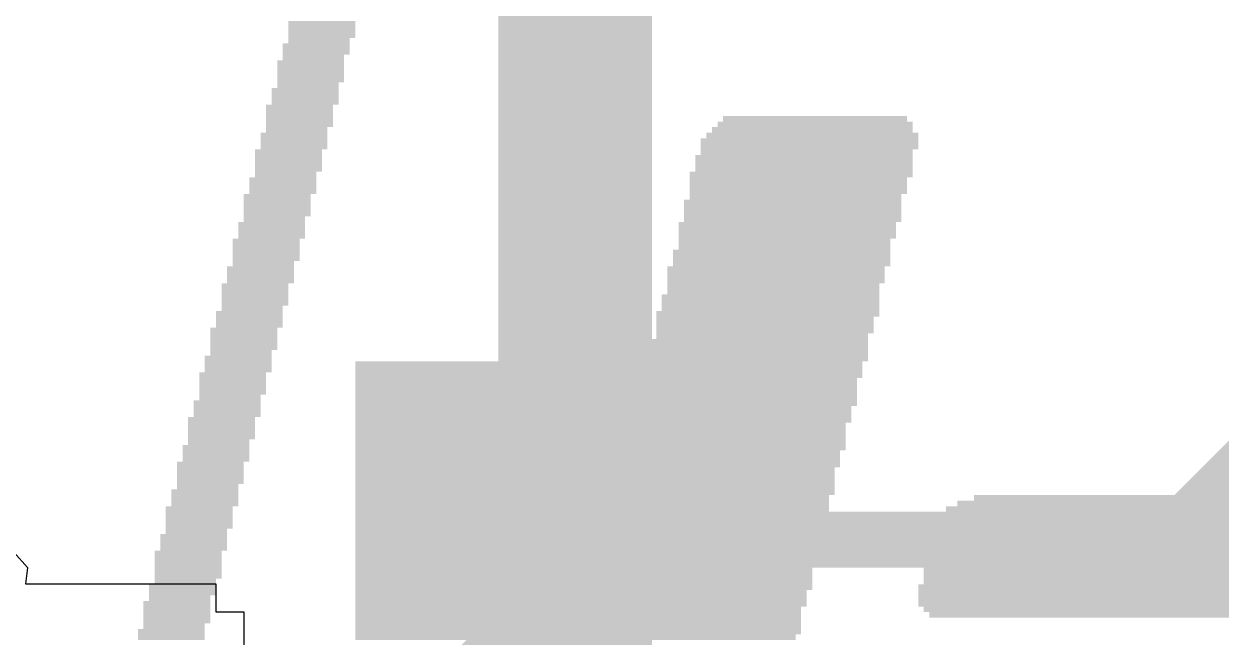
# Model space of a CAD drawing. Extents: x 215 to 281, y 31 to 138.
# Drawn here: x 246.72 to 252.18, y 78.68 to 81.47 of the extents above; entities that cross this region are included whole.
import ezdxf

# ---------------------------------------------------------------- set-up
doc = ezdxf.new("R2010")
doc.units = 0
doc.layers.get('0').update_dxf_attribs({"linetype": 'CONTINUOUS'})
for name, color, linetype in [('BOTTOMLAYER', 5, 'CONTINUOUS'), ('BOTTOMOVERLAY', 54, 'CONTINUOUS'), ('CONNECTLAYER', 7, 'CONTINUOUS'), ('MIDLAYER1', 16, 'CONTINUOUS'), ('MIDLAYER14', 9, 'CONTINUOUS'), ('MULTILAYER', 9, 'CONTINUOUS'), ('TOPOVERLAY', 2, 'CONTINUOUS'), ('VIAHOLELAYER', 16, 'CONTINUOUS')]:
    doc.layers.add(name, color=color, linetype=linetype)

# ---------------------------------------------------------------- blocks, each defined once
blk = doc.blocks.new('PX4_LOGO_20MM_82')
at = {"layer": 'TOPOVERLAY'}
for points in [[(-3.5306, -3.8354), (-2.5146, -3.8354), (-3.5306, -3.81), (-2.5146, -3.81)], [(-3.5052, -3.81), (-2.5146, -3.81), (-3.5052, -3.7846), (-2.5146, -3.7846)], [(-0.8128, -3.81), (-0.508, -3.81), (-0.8128, -3.7846), (-0.508, -3.7846)], [(-0.8128, -3.8354), (-0.508, -3.8354), (-0.8128, -3.81), (-0.508, -3.81)], [(-3.5306, -3.8608), (-2.54, -3.8608), (-3.5306, -3.8354), (-2.54, -3.8354)], [(-3.5306, -3.8862), (-2.54, -3.8862), (-3.5306, -3.8608), (-2.54, -3.8608)], [(-0.8382, -3.8862), (-0.5334, -3.8862), (-0.8382, -3.8608), (-0.5334, -3.8608)], [(-0.8128, -3.8608), (-0.5334, -3.8608), (-0.8128, -3.8354), (-0.5334, -3.8354)], [(-6.4516, -3.937), (-4.0894, -3.937), (-6.4516, -3.9116), (-4.0894, -3.9116)], [(-6.3246, -3.9116), (-4.1148, -3.9116), (-6.3246, -3.8862), (-4.1148, -3.8862)], [(-3.5306, -3.9116), (-2.54, -3.9116), (-3.5306, -3.8862), (-2.54, -3.8862)], [(-3.5306, -3.937), (-2.5654, -3.937), (-3.5306, -3.9116), (-2.5654, -3.9116)], [(-0.8382, -3.9116), (-0.5334, -3.9116), (-0.8382, -3.8862), (-0.5334, -3.8862)], [(-0.8382, -3.937), (-0.5334, -3.937), (-0.8382, -3.9116), (-0.5334, -3.9116)], [(-6.6294, -3.9878), (-4.064, -3.9878), (-6.6294, -3.9624), (-4.064, -3.9624)], [(-6.5532, -3.9624), (-4.064, -3.9624), (-6.5532, -3.937), (-4.064, -3.937)], [(-3.556, -3.9624), (-2.5654, -3.9624), (-3.556, -3.937), (-2.5654, -3.937)], [(-3.556, -3.9878), (-2.5654, -3.9878), (-3.556, -3.9624), (-2.5654, -3.9624)], [(-0.8382, -3.9624), (-0.5334, -3.9624), (-0.8382, -3.937), (-0.5334, -3.937)], [(-0.8382, -3.9878), (-0.5588, -3.9878), (-0.8382, -3.9624), (-0.5588, -3.9624)], [(-8.509, -4.0132), (-4.064, -4.0132), (-8.509, -3.9878), (-4.064, -3.9878)], [(-8.509, -4.0386), (-4.064, -4.0386), (-8.509, -4.0132), (-4.064, -4.0132)], [(-3.5814, -4.0386), (-2.5654, -4.0386), (-3.5814, -4.0132), (-2.5654, -4.0132)], [(-3.556, -4.0132), (-2.5654, -4.0132), (-3.556, -3.9878), (-2.5654, -3.9878)], [(-0.8636, -4.0132), (-0.5588, -4.0132), (-0.8636, -3.9878), (-0.5588, -3.9878)], [(-0.8636, -4.0386), (-0.5588, -4.0386), (-0.8636, -4.0132), (-0.5588, -4.0132)], [(-8.636, -4.1148), (-4.0894, -4.1148), (-8.636, -4.0894), (-4.0894, -4.0894)], [(-8.5852, -4.0894), (-4.0894, -4.0894), (-8.5852, -4.064), (-4.0894, -4.064)], [(-8.5598, -4.064), (-4.0894, -4.064), (-8.5598, -4.0386), (-4.0894, -4.0386)], [(-3.5814, -4.064), (-2.5908, -4.064), (-3.5814, -4.0386), (-2.5908, -4.0386)], [(-3.5814, -4.0894), (-2.5908, -4.0894), (-3.5814, -4.064), (-2.5908, -4.064)], [(-3.5814, -4.1148), (-2.5908, -4.1148), (-3.5814, -4.0894), (-2.5908, -4.0894)], [(-0.889, -4.0894), (-0.5842, -4.0894), (-0.889, -4.064), (-0.5842, -4.064)], [(-0.889, -4.1148), (-0.5842, -4.1148), (-0.889, -4.0894), (-0.5842, -4.0894)], [(-0.8636, -4.064), (-0.5842, -4.064), (-0.8636, -4.0386), (-0.5842, -4.0386)], [(-8.7122, -4.1656), (-4.1148, -4.1656), (-8.7122, -4.1402), (-4.1148, -4.1402)], [(-8.6614, -4.1402), (-4.0894, -4.1402), (-8.6614, -4.1148), (-4.0894, -4.1148)], [(-3.6068, -4.1656), (-2.6162, -4.1656), (-3.6068, -4.1402), (-2.6162, -4.1402)], [(-3.5814, -4.1402), (-2.6162, -4.1402), (-3.5814, -4.1148), (-2.6162, -4.1148)], [(-0.889, -4.1402), (-0.5842, -4.1402), (-0.889, -4.1148), (-0.5842, -4.1148)], [(-0.889, -4.1656), (-0.5842, -4.1656), (-0.889, -4.1402), (-0.5842, -4.1402)], [(-8.763, -4.2164), (-4.1148, -4.2164), (-8.763, -4.191), (-4.1148, -4.191)], [(-8.7122, -4.191), (-4.1148, -4.191), (-8.7122, -4.1656), (-4.1148, -4.1656)], [(-3.6068, -4.191), (-2.6162, -4.191), (-3.6068, -4.1656), (-2.6162, -4.1656)], [(-3.6068, -4.2164), (-2.6162, -4.2164), (-3.6068, -4.191), (-2.6162, -4.191)], [(-0.9144, -4.2164), (-0.6096, -4.2164), (-0.9144, -4.191), (-0.6096, -4.191)], [(-0.889, -4.191), (-0.5842, -4.191), (-0.889, -4.1656), (-0.5842, -4.1656)], [(-8.8392, -4.2672), (-4.1402, -4.2672), (-8.8392, -4.2418), (-4.1402, -4.2418)], [(-8.7884, -4.2418), (-4.1148, -4.2418), (-8.7884, -4.2164), (-4.1148, -4.2164)], [(-3.6322, -4.2672), (-2.6416, -4.2672), (-3.6322, -4.2418), (-2.6416, -4.2418)], [(-3.6068, -4.2418), (-2.6162, -4.2418), (-3.6068, -4.2164), (-2.6162, -4.2164)], [(-0.9144, -4.2418), (-0.6096, -4.2418), (-0.9144, -4.2164), (-0.6096, -4.2164)], [(-0.9144, -4.2672), (-0.6096, -4.2672), (-0.9144, -4.2418), (-0.6096, -4.2418)], [(-8.9154, -4.318), (-4.1402, -4.318), (-8.9154, -4.2926), (-4.1402, -4.2926)], [(-8.8646, -4.2926), (-4.1402, -4.2926), (-8.8646, -4.2672), (-4.1402, -4.2672)], [(-3.6322, -4.2926), (-2.6416, -4.2926), (-3.6322, -4.2672), (-2.6416, -4.2672)], [(-3.6322, -4.318), (-2.6416, -4.318), (-3.6322, -4.2926), (-2.6416, -4.2926)], [(-0.9398, -4.318), (-0.635, -4.318), (-0.9398, -4.2926), (-0.635, -4.2926)], [(-0.9144, -4.2926), (-0.635, -4.2926), (-0.9144, -4.2672), (-0.635, -4.2672)], [(-8.9662, -4.3688), (-4.1656, -4.3688), (-8.9662, -4.3434), (-4.1656, -4.3434)], [(-8.9408, -4.3434), (-4.1402, -4.3434), (-8.9408, -4.318), (-4.1402, -4.318)], [(-3.6576, -4.3688), (-2.667, -4.3688), (-3.6576, -4.3434), (-2.667, -4.3434)], [(-3.6322, -4.3434), (-2.667, -4.3434), (-3.6322, -4.318), (-2.667, -4.318)], [(-0.9398, -4.3434), (-0.635, -4.3434), (-0.9398, -4.318), (-0.635, -4.318)], [(-0.9398, -4.3688), (-0.635, -4.3688), (-0.9398, -4.3434), (-0.635, -4.3434)], [(-9.0424, -4.4196), (-4.2418, -4.4196), (-9.0424, -4.3942), (-4.2418, -4.3942)], [(-8.9916, -4.3942), (-4.191, -4.3942), (-8.9916, -4.3688), (-4.191, -4.3688)], [(-3.6576, -4.3942), (-2.667, -4.3942), (-3.6576, -4.3688), (-2.667, -4.3688)], [(-3.6576, -4.4196), (-2.667, -4.4196), (-3.6576, -4.3942), (-2.667, -4.3942)], [(-0.9652, -4.4196), (-0.6604, -4.4196), (-0.9652, -4.3942), (-0.6604, -4.3942)], [(-0.9398, -4.3942), (-0.635, -4.3942), (-0.9398, -4.3688), (-0.635, -4.3688)], [(-7.1374, -4.445), (-4.318, -4.445), (-7.1374, -4.4196), (-4.318, -4.4196)], [(-3.683, -4.4704), (-2.6924, -4.4704), (-3.683, -4.445), (-2.6924, -4.445)], [(-3.683, -4.4958), (-2.6924, -4.4958), (-3.683, -4.4704), (-2.6924, -4.4704)], [(-3.6576, -4.445), (-2.667, -4.445), (-3.6576, -4.4196), (-2.667, -4.4196)], [(-0.9652, -4.445), (-0.6604, -4.445), (-0.9652, -4.4196), (-0.6604, -4.4196)], [(-0.9652, -4.4704), (-0.6604, -4.4704), (-0.9652, -4.445), (-0.6604, -4.445)], [(-0.9652, -4.4958), (-0.6858, -4.4958), (-0.9652, -4.4704), (-0.6858, -4.4704)], [(-3.683, -4.5212), (-2.6924, -4.5212), (-3.683, -4.4958), (-2.6924, -4.4958)], [(-3.683, -4.5466), (-2.7178, -4.5466), (-3.683, -4.5212), (-2.7178, -4.5212)], [(-0.9906, -4.5212), (-0.6858, -4.5212), (-0.9906, -4.4958), (-0.6858, -4.4958)], [(-0.9906, -4.5466), (-0.6858, -4.5466), (-0.9906, -4.5212), (-0.6858, -4.5212)], [(-3.7084, -4.5974), (-2.7178, -4.5974), (-3.7084, -4.572), (-2.7178, -4.572)], [(-3.683, -4.572), (-2.7178, -4.572), (-3.683, -4.5466), (-2.7178, -4.5466)], [(-0.9906, -4.572), (-0.6858, -4.572), (-0.9906, -4.5466), (-0.6858, -4.5466)], [(-0.9906, -4.5974), (-0.6858, -4.5974), (-0.9906, -4.572), (-0.6858, -4.572)], [(-3.7084, -4.6228), (-2.7178, -4.6228), (-3.7084, -4.5974), (-2.7178, -4.5974)], [(-3.7084, -4.6482), (-2.7178, -4.6482), (-3.7084, -4.6228), (-2.7178, -4.6228)], [(-1.016, -4.6228), (-0.7112, -4.6228), (-1.016, -4.5974), (-0.7112, -4.5974)], [(-1.016, -4.6482), (-0.7112, -4.6482), (-1.016, -4.6228), (-0.7112, -4.6228)], [(-3.7338, -4.6736), (-2.7432, -4.6736), (-3.7338, -4.6482), (-2.7432, -4.6482)], [(-3.7338, -4.699), (-2.7432, -4.699), (-3.7338, -4.6736), (-2.7432, -4.6736)], [(-1.016, -4.6736), (-0.7112, -4.6736), (-1.016, -4.6482), (-0.7112, -4.6482)], [(-1.016, -4.699), (-0.7366, -4.699), (-1.016, -4.6736), (-0.7366, -4.6736)], [(-3.7338, -4.7244), (-2.7432, -4.7244), (-3.7338, -4.699), (-2.7432, -4.699)], [(-3.7338, -4.7498), (-2.7432, -4.7498), (-3.7338, -4.7244), (-2.7432, -4.7244)], [(-1.0414, -4.7244), (-0.7366, -4.7244), (-1.0414, -4.699), (-0.7366, -4.699)], [(-1.0414, -4.7498), (-0.7366, -4.7498), (-1.0414, -4.7244), (-0.7366, -4.7244)], [(-3.7592, -4.8006), (-2.7686, -4.8006), (-3.7592, -4.7752), (-2.7686, -4.7752)], [(-3.7592, -4.826), (-2.7686, -4.826), (-3.7592, -4.8006), (-2.7686, -4.8006)], [(-3.7338, -4.7752), (-2.7686, -4.7752), (-3.7338, -4.7498), (-2.7686, -4.7498)], [(-1.0668, -4.826), (-0.762, -4.826), (-1.0668, -4.8006), (-0.762, -4.8006)], [(-1.0414, -4.7752), (-0.7366, -4.7752), (-1.0414, -4.7498), (-0.7366, -4.7498)], [(-1.0414, -4.8006), (-0.7366, -4.8006), (-1.0414, -4.7752), (-0.7366, -4.7752)], [(-3.7846, -4.8768), (-2.794, -4.8768), (-3.7846, -4.8514), (-2.794, -4.8514)], [(-3.7592, -4.8514), (-2.7686, -4.8514), (-3.7592, -4.826), (-2.7686, -4.826)], [(-1.0668, -4.8514), (-0.762, -4.8514), (-1.0668, -4.826), (-0.762, -4.826)], [(-1.0668, -4.8768), (-0.762, -4.8768), (-1.0668, -4.8514), (-0.762, -4.8514)], [(-3.7846, -4.9022), (-2.794, -4.9022), (-3.7846, -4.8768), (-2.794, -4.8768)], [(-3.7846, -4.9276), (-2.794, -4.9276), (-3.7846, -4.9022), (-2.794, -4.9022)], [(-1.0922, -4.9276), (-0.7874, -4.9276), (-1.0922, -4.9022), (-0.7874, -4.9022)], [(-1.0668, -4.9022), (-0.7874, -4.9022), (-1.0668, -4.8768), (-0.7874, -4.8768)], [(-3.7846, -4.953), (-2.794, -4.953), (-3.7846, -4.9276), (-2.794, -4.9276)], [(-3.7846, -4.9784), (-2.8194, -4.9784), (-3.7846, -4.953), (-2.8194, -4.953)], [(-1.0922, -4.953), (-0.7874, -4.953), (-1.0922, -4.9276), (-0.7874, -4.9276)], [(-1.0922, -4.9784), (-0.7874, -4.9784), (-1.0922, -4.953), (-0.7874, -4.953)], [(-3.81, -5.0038), (-2.8194, -5.0038), (-3.81, -4.9784), (-2.8194, -4.9784)], [(-3.81, -5.0292), (-2.8194, -5.0292), (-3.81, -5.0038), (-2.8194, -5.0038)], [(-1.1176, -5.0292), (-0.8128, -5.0292), (-1.1176, -5.0038), (-0.8128, -5.0038)], [(-1.0922, -5.0038), (-0.7874, -5.0038), (-1.0922, -4.9784), (-0.7874, -4.9784)], [(-3.8354, -5.08), (-2.8194, -5.08), (-3.8354, -5.0546), (-2.8194, -5.0546)], [(-3.81, -5.0546), (-2.8194, -5.0546), (-3.81, -5.0292), (-2.8194, -5.0292)], [(-1.1176, -5.0546), (-0.8128, -5.0546), (-1.1176, -5.0292), (-0.8128, -5.0292)], [(-1.1176, -5.08), (-0.8128, -5.08), (-1.1176, -5.0546), (-0.8128, -5.0546)], [(-3.8354, -5.1054), (-2.8448, -5.1054), (-3.8354, -5.08), (-2.8448, -5.08)], [(-3.8354, -5.1308), (-2.8448, -5.1308), (-3.8354, -5.1054), (-2.8448, -5.1054)], [(-1.143, -5.1308), (-0.8382, -5.1308), (-1.143, -5.1054), (-0.8382, -5.1054)], [(-1.1176, -5.1054), (-0.8382, -5.1054), (-1.1176, -5.08), (-0.8382, -5.08)], [(-3.8608, -5.207), (-2.8702, -5.207), (-3.8608, -5.1816), (-2.8702, -5.1816)], [(-3.8354, -5.1562), (-2.8448, -5.1562), (-3.8354, -5.1308), (-2.8448, -5.1308)], [(-3.8354, -5.1816), (-2.8702, -5.1816), (-3.8354, -5.1562), (-2.8702, -5.1562)], [(-1.143, -5.1562), (-0.8382, -5.1562), (-1.143, -5.1308), (-0.8382, -5.1308)], [(-1.143, -5.1816), (-0.8382, -5.1816), (-1.143, -5.1562), (-0.8382, -5.1562)], [(-1.143, -5.207), (-0.8382, -5.207), (-1.143, -5.1816), (-0.8382, -5.1816)], [(-3.8608, -5.2324), (-2.8702, -5.2324), (-3.8608, -5.207), (-2.8702, -5.207)], [(-3.8608, -5.2578), (-2.8702, -5.2578), (-3.8608, -5.2324), (-2.8702, -5.2324)], [(-1.1684, -5.2324), (-0.8636, -5.2324), (-1.1684, -5.207), (-0.8636, -5.207)], [(-1.1684, -5.2578), (-0.8636, -5.2578), (-1.1684, -5.2324), (-0.8636, -5.2324)], [(-3.8862, -5.2832), (-2.8702, -5.2832), (-3.8862, -5.2578), (-2.8702, -5.2578)], [(-3.8862, -5.3086), (-2.8956, -5.3086), (-3.8862, -5.2832), (-2.8956, -5.2832)], [(-1.1684, -5.2832), (-0.8636, -5.2832), (-1.1684, -5.2578), (-0.8636, -5.2578)], [(-1.1684, -5.3086), (-0.889, -5.3086), (-1.1684, -5.2832), (-0.889, -5.2832)], [(-3.8862, -5.334), (-2.8956, -5.334), (-3.8862, -5.3086), (-2.8956, -5.3086)], [(-3.8862, -5.3594), (-2.8956, -5.3594), (-3.8862, -5.334), (-2.8956, -5.334)], [(-1.1938, -5.334), (-0.889, -5.334), (-1.1938, -5.3086), (-0.889, -5.3086)], [(-1.1938, -5.3594), (-0.889, -5.3594), (-1.1938, -5.334), (-0.889, -5.334)], [(-3.8862, -5.3848), (-2.921, -5.3848), (-3.8862, -5.3594), (-2.921, -5.3594)], [(-3.8862, -5.4102), (-2.921, -5.4102), (-3.8862, -5.3848), (-2.921, -5.3848)], [(-1.1938, -5.3848), (-0.889, -5.3848), (-1.1938, -5.3594), (-0.889, -5.3594)], [(-1.1938, -5.4102), (-0.889, -5.4102), (-1.1938, -5.3848), (-0.889, -5.3848)], [(-3.9116, -5.4356), (-2.921, -5.4356), (-3.9116, -5.4102), (-2.921, -5.4102)], [(-3.9116, -5.461), (-2.921, -5.461), (-3.9116, -5.4356), (-2.921, -5.4356)], [(-1.2192, -5.4356), (-0.9144, -5.4356), (-1.2192, -5.4102), (-0.9144, -5.4102)], [(-1.2192, -5.461), (-0.9144, -5.461), (-1.2192, -5.4356), (-0.9144, -5.4356)], [(-3.937, -5.5118), (-2.9464, -5.5118), (-3.937, -5.4864), (-2.9464, -5.4864)], [(-3.9116, -5.4864), (-2.921, -5.4864), (-3.9116, -5.461), (-2.921, -5.461)], [(-1.2192, -5.4864), (-0.9144, -5.4864), (-1.2192, -5.461), (-0.9144, -5.461)], [(-1.2192, -5.5118), (-0.9398, -5.5118), (-1.2192, -5.4864), (-0.9398, -5.4864)], [(-3.937, -5.5372), (-2.9464, -5.5372), (-3.937, -5.5118), (-2.9464, -5.5118)], [(-3.937, -5.5626), (-2.9464, -5.5626), (-3.937, -5.5372), (-2.9464, -5.5372)], [(-3.937, -5.588), (-2.9718, -5.588), (-3.937, -5.5626), (-2.9718, -5.5626)], [(-1.2446, -5.5372), (-0.9398, -5.5372), (-1.2446, -5.5118), (-0.9398, -5.5118)], [(-1.2446, -5.5626), (-0.9398, -5.5626), (-1.2446, -5.5372), (-0.9398, -5.5372)], [(-1.2446, -5.588), (-0.9398, -5.588), (-1.2446, -5.5626), (-0.9398, -5.5626)], [(-3.9624, -5.6388), (-2.9718, -5.6388), (-3.9624, -5.6134), (-2.9718, -5.6134)], [(-3.937, -5.6134), (-2.9718, -5.6134), (-3.937, -5.588), (-2.9718, -5.588)], [(-1.27, -5.6388), (-0.9652, -5.6388), (-1.27, -5.6134), (-0.9652, -5.6134)], [(-1.2446, -5.6134), (-0.9398, -5.6134), (-1.2446, -5.588), (-0.9398, -5.588)], [(-3.9624, -5.6642), (-2.9718, -5.6642), (-3.9624, -5.6388), (-2.9718, -5.6388)], [(-3.9624, -5.6896), (-2.9718, -5.6896), (-3.9624, -5.6642), (-2.9718, -5.6642)], [(-1.27, -5.6642), (-0.9652, -5.6642), (-1.27, -5.6388), (-0.9652, -5.6388)], [(-1.27, -5.6896), (-0.9652, -5.6896), (-1.27, -5.6642), (-0.9652, -5.6642)], [(-3.9878, -5.715), (-2.9972, -5.715), (-3.9878, -5.6896), (-2.9972, -5.6896)], [(-3.9878, -5.7404), (-2.9972, -5.7404), (-3.9878, -5.715), (-2.9972, -5.715)], [(-1.2954, -5.7404), (-0.9906, -5.7404), (-1.2954, -5.715), (-0.9906, -5.715)], [(-1.27, -5.715), (-0.9906, -5.715), (-1.27, -5.6896), (-0.9906, -5.6896)], [(-3.9878, -5.7658), (-2.9972, -5.7658), (-3.9878, -5.7404), (-2.9972, -5.7404)], [(-3.9878, -5.7912), (-2.9972, -5.7912), (-3.9878, -5.7658), (-2.9972, -5.7658)], [(-1.2954, -5.7658), (-0.9906, -5.7658), (-1.2954, -5.7404), (-0.9906, -5.7404)], [(-1.2954, -5.7912), (-0.9906, -5.7912), (-1.2954, -5.7658), (-0.9906, -5.7658)], [(-4.0132, -5.842), (-3.0226, -5.842), (-4.0132, -5.8166), (-3.0226, -5.8166)], [(-3.9878, -5.8166), (-3.0226, -5.8166), (-3.9878, -5.7912), (-3.0226, -5.7912)], [(-1.3208, -5.842), (-1.016, -5.842), (-1.3208, -5.8166), (-1.016, -5.8166)], [(-1.2954, -5.8166), (-0.9906, -5.8166), (-1.2954, -5.7912), (-0.9906, -5.7912)], [(-4.0132, -5.8674), (-3.0226, -5.8674), (-4.0132, -5.842), (-3.0226, -5.842)], [(-4.0132, -5.8928), (-3.0226, -5.8928), (-4.0132, -5.8674), (-3.0226, -5.8674)], [(-1.3208, -5.8674), (-1.016, -5.8674), (-1.3208, -5.842), (-1.016, -5.842)], [(-1.3208, -5.8928), (-1.016, -5.8928), (-1.3208, -5.8674), (-1.016, -5.8674)], [(-4.0386, -5.9182), (-3.0226, -5.9182), (-4.0386, -5.8928), (-3.0226, -5.8928)], [(-4.0386, -5.9436), (-3.048, -5.9436), (-4.0386, -5.9182), (-3.048, -5.9182)], [(-4.0386, -5.969), (-3.048, -5.969), (-4.0386, -5.9436), (-3.048, -5.9436)], [(-1.3462, -5.9436), (-1.0414, -5.9436), (-1.3462, -5.9182), (-1.0414, -5.9182)], [(-1.3462, -5.969), (-1.0414, -5.969), (-1.3462, -5.9436), (-1.0414, -5.9436)], [(-1.3208, -5.9182), (-1.0414, -5.9182), (-1.3208, -5.8928), (-1.0414, -5.8928)], [(-4.0386, -5.9944), (-3.048, -5.9944), (-4.0386, -5.969), (-3.048, -5.969)], [(-4.0386, -6.0198), (-3.0734, -6.0198), (-4.0386, -5.9944), (-3.0734, -5.9944)], [(-1.3462, -5.9944), (-1.0414, -5.9944), (-1.3462, -5.969), (-1.0414, -5.969)], [(-1.3462, -6.0198), (-1.0414, -6.0198), (-1.3462, -5.9944), (-1.0414, -5.9944)], [(-4.064, -6.0452), (-3.0734, -6.0452), (-4.064, -6.0198), (-3.0734, -6.0198)], [(-4.064, -6.0706), (-3.0734, -6.0706), (-4.064, -6.0452), (-3.0734, -6.0452)], [(-1.3716, -6.0452), (-1.0668, -6.0452), (-1.3716, -6.0198), (-1.0668, -6.0198)], [(-1.3716, -6.0706), (-1.0668, -6.0706), (-1.3716, -6.0452), (-1.0668, -6.0452)], [(-4.064, -6.096), (-3.0988, -6.096), (-4.064, -6.0706), (-3.0988, -6.0706)], [(-4.0386, -6.1214), (-3.1242, -6.1214), (-4.0386, -6.096), (-3.1242, -6.096)], [(-1.3716, -6.096), (-1.0668, -6.096), (-1.3716, -6.0706), (-1.0668, -6.0706)], [(-1.3716, -6.1214), (-1.0922, -6.1214), (-1.3716, -6.096), (-1.0922, -6.096)], [(-4.0386, -6.1468), (-3.1496, -6.1468), (-4.0386, -6.1214), (-3.1496, -6.1214)], [(-4.0132, -6.1722), (-3.175, -6.1722), (-4.0132, -6.1468), (-3.175, -6.1468)], [(-1.397, -6.1468), (-1.0922, -6.1468), (-1.397, -6.1214), (-1.0922, -6.1214)], [(-1.397, -6.1722), (-1.0922, -6.1722), (-1.397, -6.1468), (-1.0922, -6.1468)], [(-1.397, -6.1976), (-1.0922, -6.1976), (-1.397, -6.1722), (-1.0922, -6.1722)], [(-1.397, -6.223), (-1.0922, -6.223), (-1.397, -6.1976), (-1.0922, -6.1976)], [(-1.4224, -6.2484), (-1.1176, -6.2484), (-1.4224, -6.223), (-1.1176, -6.223)], [(-1.4224, -6.2738), (-1.1176, -6.2738), (-1.4224, -6.2484), (-1.1176, -6.2484)], [(-1.4224, -6.2992), (-1.1176, -6.2992), (-1.4224, -6.2738), (-1.1176, -6.2738)], [(-1.4478, -6.35), (-1.143, -6.35), (-1.4478, -6.3246), (-1.143, -6.3246)], [(-1.4224, -6.3246), (-1.143, -6.3246), (-1.4224, -6.2992), (-1.143, -6.2992)], [(-1.4478, -6.3754), (-1.143, -6.3754), (-1.4478, -6.35), (-1.143, -6.35)], [(-1.4478, -6.4008), (-1.143, -6.4008), (-1.4478, -6.3754), (-1.143, -6.3754)], [(-1.4478, -6.4262), (-1.143, -6.4262), (-1.4478, -6.4008), (-1.143, -6.4008)], [(-1.4478, -6.4516), (-1.1684, -6.4516), (-1.4478, -6.4262), (-1.1684, -6.4262)], [(-1.4732, -6.477), (-1.1684, -6.477), (-1.4732, -6.4516), (-1.1684, -6.4516)], [(-1.4732, -6.5024), (-1.1684, -6.5024), (-1.4732, -6.477), (-1.1684, -6.477)], [(-1.4986, -6.5532), (-1.1938, -6.5532), (-1.4986, -6.5278), (-1.1938, -6.5278)], [(-1.4732, -6.5278), (-1.1938, -6.5278), (-1.4732, -6.5024), (-1.1938, -6.5024)], [(-1.4986, -6.5786), (-1.1938, -6.5786), (-1.4986, -6.5532), (-1.1938, -6.5532)], [(-1.4986, -6.604), (-1.1938, -6.604), (-1.4986, -6.5786), (-1.1938, -6.5786)]]:
    blk.add_solid(points, dxfattribs=at)
blk = doc.blocks.new('FTSH_105_01_XXX_DV_K_B_89')
at = {"layer": 'BOTTOMOVERLAY'}
blk.add_solid([(-2.8702, 4.0132), (-1.6002, 4.0132), (-2.8702, 5.2832), (-1.6002, 5.2832)], dxfattribs=at)

msp = doc.modelspace()

# ---------------------------------------------------------------- linework, layer by layer
at = {"layer": 'BOTTOMLAYER'}
for points, const_width in [([(251.7793, 79.0956, 1), (252.0043, 79.0956, 1)], 0.225), ([(249.3137, 79.121, 1), (249.4407, 79.121, 1)], 0.127), ([(249.3137, 79.121, 1), (249.4407, 79.121, 1)], 0.127)]:
    msp.add_lwpolyline(points, format="xyb", close=True, dxfattribs=dict(at, const_width=const_width))
at = {"layer": 'BOTTOMLAYER', "const_width": 0.254}
for points in [[(248.5644, 78.3082), (249.3772, 79.121)], [(249.3772, 79.121), (253.9048, 79.121)]]:
    msp.add_lwpolyline(points, dxfattribs=at)
at = {"layer": 'CONNECTLAYER'}
for p, q in [((246.6788, 79.0647), (246.7407, 78.9944)), ((246.6788, 79.0647), (246.7407, 78.9944)), ((246.6788, 79.0647), (246.7407, 78.9944)), ((246.7411, 78.9934), (246.7313, 78.9196)), ((246.7411, 78.9934), (246.7313, 78.9196)), ((246.7411, 78.9934), (246.7313, 78.9196)), ((246.7407, 78.9944), (246.7411, 78.9934)), ((246.7407, 78.9944), (246.7411, 78.9934)), ((246.7407, 78.9944), (246.7411, 78.9934)), ((246.7313, 78.9196), (247.5992, 78.9196)), ((246.7313, 78.9196), (247.5992, 78.9196)), ((246.7313, 78.9196), (247.5992, 78.9196)), ((247.5992, 78.9196), (247.5992, 78.7926)), ((247.5992, 78.9196), (247.5992, 78.7926)), ((247.5992, 78.9196), (247.5992, 78.7926)), ((247.5992, 78.7926), (247.7262, 78.7926)), ((247.5992, 78.7926), (247.7262, 78.7926)), ((247.5992, 78.7926), (247.7262, 78.7926)), ((247.7262, 78.7926), (247.7262, 77.9248)), ((247.7262, 78.7926), (247.7262, 77.9248)), ((247.7262, 78.7926), (247.7262, 77.9248))]:
    msp.add_line(p, q, dxfattribs=at)
at = {"layer": 'MIDLAYER1'}
for points, const_width in [([(249.2364, 63.3592), (249.2364, 83.2474)], 0.7), ([(251.9185, 79.0956), (253.1063, 80.2834)], 0.254), ([(251.8918, 79.0956), (251.9185, 79.0956)], 0.254)]:
    msp.add_lwpolyline(points, dxfattribs=dict(at, const_width=const_width))
for points, const_width in [([(251.7793, 79.0956, 1), (252.0043, 79.0956, 1)], 0.225), ([(251.8283, 79.0956, 1), (251.9553, 79.0956, 1)], 0.127), ([(251.855, 79.0956, 1), (251.982, 79.0956, 1)], 0.127), ([(251.855, 79.0956, 1), (251.982, 79.0956, 1)], 0.127)]:
    msp.add_lwpolyline(points, format="xyb", close=True, dxfattribs=dict(at, const_width=const_width))
at = {"layer": 'MIDLAYER14', "const_width": 0.225}
msp.add_lwpolyline([(251.7793, 79.0956, 1), (252.0043, 79.0956, 1)], format="xyb", close=True, dxfattribs=at)
at = {"layer": 'MULTILAYER', "const_width": 0.225}
msp.add_lwpolyline([(251.7793, 79.0956, 1), (252.0043, 79.0956, 1)], format="xyb", close=True, dxfattribs=at)
at = {"layer": 'VIAHOLELAYER', "const_width": 0.1}
msp.add_lwpolyline([(251.8418, 79.0956, 1), (251.9418, 79.0956, 1)], format="xyb", close=True, dxfattribs=at)

# ---------------------------------------------------------------- block references
for name, p, rotation in [('PX4_LOGO_20MM_82', (246.7356, 74.8792), 180), ('FTSH_105_01_XXX_DV_K_B_89', (251.1044, 74.6506), 360)]:
    msp.add_blockref(name, p, dxfattribs=dict(rotation=rotation))

doc.saveas('drawing.dxf')
